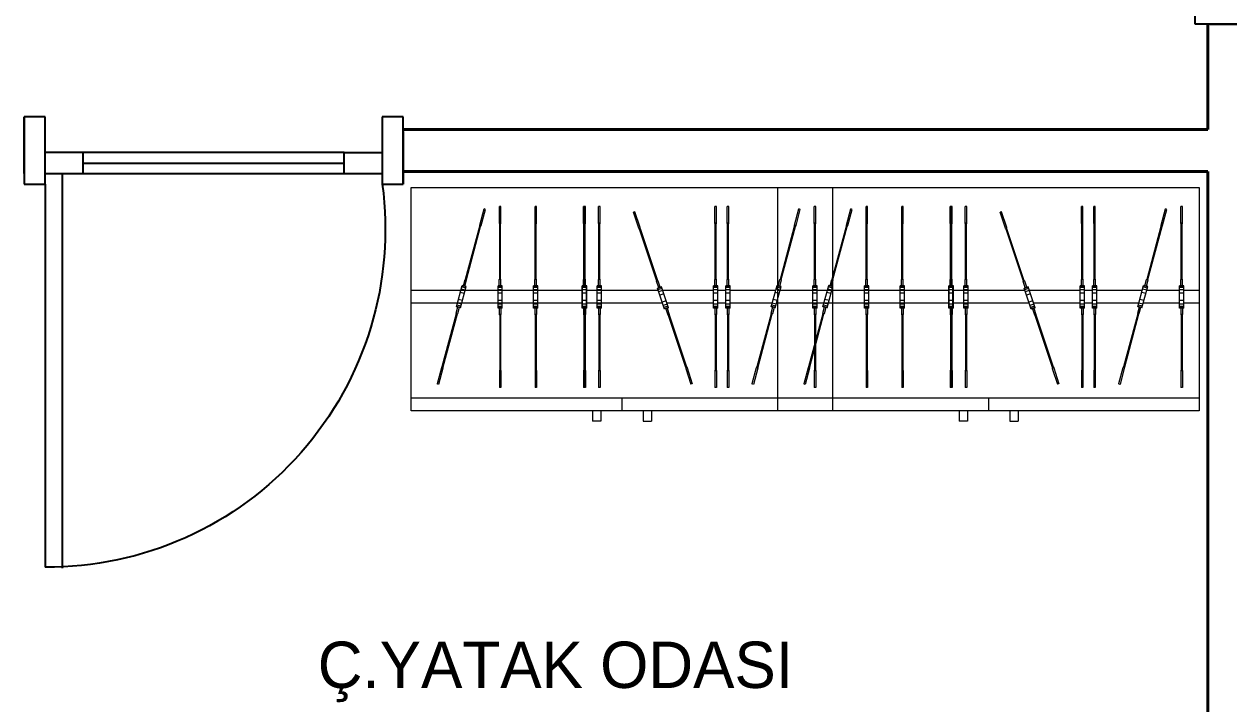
# Model space of a CAD drawing. Header units: millimetres. Extents: x 27 to 3754, y 31 to 1224.
# Drawn here: x 2783.8 to 3069.7, y 451.6 to 613 of the extents above; entities that cross this region are included whole.
import ezdxf

# ---------------------------------------------------------------- set-up
doc = ezdxf.new("R2010")
doc.units = ezdxf.units.MM
for name, color, linetype, lineweight in [('duvar_40', 255, 'Continuous', 40), ('forniture', 253, 'Continuous', 9), ('S_KAPI_25', 144, 'Continuous', 25), ('yazı', 255, 'Continuous', 20)]:
    doc.layers.add(name, color=color, linetype=linetype, lineweight=lineweight)
doc.styles.get("Standard").update_dxf_attribs({"font": 'EtrFont'})

# ---------------------------------------------------------------- blocks, each defined once
blk = doc.blocks.new('dolap6')
at = {"layer": 'forniture'}
for p, q in [((707502.678039, 292791.852257), (707502.678039, 292738.852257)), ((707602.678039, 292791.852257), (707502.678039, 292791.852257)), ((707602.678039, 292738.852257), (707602.678039, 292791.852257)), ((707506.695659, 292787.360273), (707507.036229, 292787.360273)), ((707506.695659, 292783.418427), (707506.695659, 292787.360273)), ((707507.036229, 292783.418427), (707507.036229, 292787.360273)), ((707527.354844, 292787.360273), (707527.695414, 292787.360273)), ((707527.354844, 292783.418427), (707527.354844, 292787.360273)), ((707527.695413, 292783.418427), (707527.695413, 292787.360273)), ((707530.286391, 292787.360273), (707530.626961, 292787.360273)), ((707530.286391, 292783.418427), (707530.286391, 292787.360273)), ((707530.626961, 292783.418427), (707530.626961, 292787.360273)), ((707557.881583, 292787.360273), (707558.222153, 292787.360273)), ((707557.881583, 292783.418427), (707557.881583, 292787.360273)), ((707558.222153, 292783.418427), (707558.222153, 292787.360273)), ((707561.371596, 292787.360273), (707561.712166, 292787.360273)), ((707561.371596, 292783.418427), (707561.371596, 292787.360273)), ((707561.464372, 292787.360273), (707561.804942, 292787.360273)), ((707561.464372, 292783.418427), (707561.464372, 292787.360273)), ((707561.712166, 292783.418427), (707561.712166, 292787.360273)), ((707561.804942, 292783.418427), (707561.804942, 292787.360273)), ((707572.97526, 292787.360273), (707573.315829, 292787.360273)), ((707572.97526, 292783.418427), (707572.97526, 292787.360273)), ((707573.31583, 292783.418427), (707573.31583, 292787.360273)), ((707581.434974, 292787.360273), (707581.775544, 292787.360273)), ((707581.434974, 292783.418427), (707581.434974, 292787.360273)), ((707581.775544, 292783.418427), (707581.775544, 292787.360273)), ((707510.350441, 292786.659807), (707510.679374, 292786.748075)), ((707511.372082, 292782.852656), (707510.350441, 292786.659807)), ((707511.701015, 292782.940924), (707510.679374, 292786.748075)), ((707548.344636, 292782.336161), (707549.591157, 292786.075724)), ((707548.667729, 292782.228463), (707549.91425, 292785.968026)), ((707549.591157, 292786.075724), (707549.91425, 292785.968026)), ((707585.089757, 292786.659807), (707585.418689, 292786.748075)), ((707586.111397, 292782.852656), (707585.089757, 292786.659807)), ((707586.44033, 292782.940924), (707585.418689, 292786.748075)), ((707506.695659, 292783.418427), (707507.036229, 292783.418427)), ((707506.764545, 292783.142563), (707506.695659, 292783.418427)), ((707506.764545, 292783.142563), (707506.967343, 292783.142563)), ((707506.764545, 292770.135557), (707506.764545, 292783.142563)), ((707506.967343, 292783.142563), (707506.848394, 292783.142563)), ((707506.967343, 292783.142563), (707507.036229, 292783.418427)), ((707506.967343, 292770.135557), (707506.967343, 292783.142563)), ((707511.372082, 292782.852656), (707511.701015, 292782.940924)), ((707511.510112, 292782.604072), (707511.372082, 292782.852656)), ((707511.510112, 292782.604072), (707511.705981, 292782.656632)), ((707514.881245, 292770.041522), (707511.510112, 292782.604072)), ((707511.705981, 292782.656632), (707511.591096, 292782.625803)), ((707511.70598, 292782.656632), (707511.701015, 292782.940924)), ((707515.077114, 292770.094083), (707511.70598, 292782.656632)), ((707527.354844, 292783.418427), (707527.695414, 292783.418427)), ((707527.423729, 292783.142563), (707527.354844, 292783.418427)), ((707527.423729, 292770.135557), (707527.423729, 292783.142563)), ((707527.42373, 292783.142563), (707527.626528, 292783.142563)), ((707527.626528, 292783.142563), (707527.507579, 292783.142563)), ((707527.626528, 292783.142563), (707527.695413, 292783.418427)), ((707527.626528, 292770.135557), (707527.626528, 292783.142563)), ((707530.286391, 292783.418427), (707530.626961, 292783.418427)), ((707530.355277, 292783.142563), (707530.286391, 292783.418427)), ((707530.355277, 292783.142563), (707530.558075, 292783.142563)), ((707530.355277, 292770.135557), (707530.355277, 292783.142563)), ((707530.558075, 292783.142563), (707530.439126, 292783.142563)), ((707530.558075, 292783.142563), (707530.626961, 292783.418427)), ((707530.558075, 292770.135557), (707530.558075, 292783.142563)), ((707544.209574, 292769.71314), (707548.322751, 292782.052669)), ((707544.401965, 292769.64901), (707548.515142, 292781.988539)), ((707548.322751, 292782.052669), (707548.344636, 292782.336161)), ((707548.322751, 292782.052669), (707548.515142, 292781.988539)), ((707548.344636, 292782.33616), (707548.667729, 292782.228463)), ((707548.515142, 292781.988539), (707548.402297, 292782.026154)), ((707548.515142, 292781.988539), (707548.667729, 292782.228463)), ((707557.881583, 292783.418427), (707558.222153, 292783.418427)), ((707557.950469, 292783.142563), (707557.881583, 292783.418427)), ((707557.950469, 292783.142563), (707558.153267, 292783.142563)), ((707557.950469, 292770.135557), (707557.950469, 292783.142563)), ((707558.153267, 292783.142563), (707558.034318, 292783.142563)), ((707558.153267, 292783.142563), (707558.222153, 292783.418427)), ((707558.153267, 292770.135557), (707558.153267, 292783.142563)), ((707561.371596, 292783.418427), (707561.712166, 292783.418427)), ((707561.440482, 292783.142563), (707561.371596, 292783.418427)), ((707561.440482, 292783.142563), (707561.64328, 292783.142563)), ((707561.440482, 292770.135557), (707561.440482, 292783.142563)), ((707561.464372, 292783.418427), (707561.804942, 292783.418427)), ((707561.533258, 292783.142563), (707561.464372, 292783.418427)), ((707561.64328, 292783.142563), (707561.524331, 292783.142563)), ((707561.533258, 292783.142563), (707561.736056, 292783.142563)), ((707561.533258, 292770.135557), (707561.533258, 292783.142563)), ((707561.736056, 292783.142563), (707561.617107, 292783.142563)), ((707561.64328, 292783.142563), (707561.712166, 292783.418427)), ((707561.64328, 292770.135557), (707561.64328, 292783.142563)), ((707561.736056, 292783.142563), (707561.804942, 292783.418427)), ((707561.736056, 292770.135557), (707561.736056, 292783.142563)), ((707572.97526, 292783.418427), (707573.31583, 292783.418427)), ((707573.044146, 292783.142563), (707572.97526, 292783.418427)), ((707573.044146, 292783.142563), (707573.246944, 292783.142563)), ((707573.044146, 292770.135557), (707573.044146, 292783.142563)), ((707573.246944, 292783.142563), (707573.127995, 292783.142563)), ((707573.246944, 292783.142563), (707573.31583, 292783.418427)), ((707573.246944, 292770.135557), (707573.246944, 292783.142563)), ((707581.434974, 292783.418427), (707581.775544, 292783.418427)), ((707581.50386, 292783.142563), (707581.434974, 292783.418427)), ((707581.50386, 292783.142563), (707581.706658, 292783.142563)), ((707581.50386, 292770.135557), (707581.50386, 292783.142563)), ((707581.706658, 292783.142563), (707581.587709, 292783.142563)), ((707581.706658, 292783.142563), (707581.775544, 292783.418427)), ((707581.706658, 292770.135557), (707581.706658, 292783.142563)), ((707586.111397, 292782.852656), (707586.44033, 292782.940924)), ((707586.249427, 292782.604072), (707586.111397, 292782.852656)), ((707586.249427, 292782.604072), (707586.445296, 292782.656632)), ((707589.620561, 292770.041522), (707586.249427, 292782.604072)), ((707586.445296, 292782.656632), (707586.330411, 292782.625803)), ((707586.445296, 292782.656632), (707586.44033, 292782.940924)), ((707589.816429, 292770.094083), (707586.445296, 292782.656632)), ((707506.680627, 292770.033541), (707506.764545, 292770.135557)), ((707506.680627, 292770.033541), (707507.051261, 292770.033541)), ((707506.680627, 292768.508306), (707506.680627, 292770.033541)), ((707506.764545, 292770.135557), (707506.967343, 292770.135557)), ((707507.051261, 292770.033541), (707506.967343, 292770.135557)), ((707507.051261, 292768.508306), (707507.051261, 292770.033541)), ((707514.826635, 292769.921242), (707514.881245, 292770.041522)), ((707514.826635, 292769.921242), (707515.184605, 292770.017302)), ((707514.881245, 292770.041522), (707515.077114, 292770.094083)), ((707515.184605, 292770.017302), (707515.077114, 292770.094083)), ((707515.579912, 292768.544185), (707515.184605, 292770.017302)), ((707527.339811, 292770.033541), (707527.423729, 292770.135557)), ((707527.339811, 292770.033541), (707527.710446, 292770.033541)), ((707527.339811, 292768.508306), (707527.339811, 292770.033541)), ((707527.42373, 292770.135557), (707527.626528, 292770.135557)), ((707527.710446, 292770.033541), (707527.626528, 292770.135557)), ((707527.710446, 292768.508306), (707527.710446, 292770.033541)), ((707530.271359, 292770.033541), (707530.355277, 292770.135557)), ((707530.271359, 292770.033541), (707530.641993, 292770.033541)), ((707530.271359, 292768.508306), (707530.271359, 292770.033541)), ((707530.355277, 292770.135557), (707530.558075, 292770.135557)), ((707530.641993, 292770.033541), (707530.558075, 292770.135557)), ((707530.641993, 292768.508306), (707530.641993, 292770.033541)), ((707557.866551, 292770.033541), (707557.950469, 292770.135557)), ((707557.866551, 292770.033541), (707558.237185, 292770.033541)), ((707557.866551, 292768.508306), (707557.866551, 292770.033541)), ((707557.950469, 292770.135557), (707558.153267, 292770.135557)), ((707558.237185, 292770.033541), (707558.153267, 292770.135557)), ((707558.237185, 292768.508306), (707558.237185, 292770.033541)), ((707561.356564, 292770.033541), (707561.440482, 292770.135557)), ((707561.356564, 292770.033541), (707561.727198, 292770.033541)), ((707561.356564, 292768.508306), (707561.356564, 292770.033541)), ((707561.440482, 292770.135557), (707561.64328, 292770.135557)), ((707561.44934, 292770.033541), (707561.533258, 292770.135557)), ((707561.44934, 292770.033541), (707561.819974, 292770.033541)), ((707561.44934, 292768.508306), (707561.44934, 292770.033541)), ((707561.533258, 292770.135557), (707561.736056, 292770.135557)), ((707561.727198, 292770.033541), (707561.64328, 292770.135557)), ((707561.727198, 292768.508306), (707561.727198, 292770.033541)), ((707561.819974, 292770.033541), (707561.736056, 292770.135557)), ((707561.819974, 292768.508306), (707561.819974, 292770.033541)), ((707572.960227, 292770.033541), (707573.044146, 292770.135557)), ((707572.960227, 292770.033541), (707573.330862, 292770.033541)), ((707572.960227, 292768.508306), (707572.960227, 292770.033541)), ((707573.044146, 292770.135557), (707573.246944, 292770.135557)), ((707573.330862, 292770.033541), (707573.246944, 292770.135557)), ((707573.330862, 292768.508306), (707573.330862, 292770.033541)), ((707581.419942, 292770.033541), (707581.50386, 292770.135557)), ((707581.419942, 292770.033541), (707581.790576, 292770.033541)), ((707581.419942, 292768.508306), (707581.419942, 292770.033541)), ((707581.50386, 292770.135557), (707581.706658, 292770.135557)), ((707581.790576, 292770.033541), (707581.706658, 292770.135557)), ((707581.790576, 292768.508306), (707581.790576, 292770.033541)), ((707589.56595, 292769.921242), (707589.620561, 292770.041522)), ((707589.565951, 292769.921242), (707589.92392, 292770.017302)), ((707589.620561, 292770.041522), (707589.816429, 292770.094083)), ((707589.92392, 292770.017302), (707589.816429, 292770.094083)), ((707590.319228, 292768.544185), (707589.92392, 292770.017302)), ((707502.678039, 292767.360273), (707506.365944, 292767.360273)), ((707506.365944, 292763.21224), (707506.365944, 292768.508306)), ((707506.365944, 292768.508306), (707507.365944, 292768.508306)), ((707506.365944, 292768.508306), (707507.365944, 292768.508306)), ((707506.365944, 292768.401323), (707507.365944, 292768.401323)), ((707506.365944, 292768.103043), (707507.365944, 292768.103043)), ((707506.365944, 292767.590669), (707507.365944, 292767.590669)), ((707507.365944, 292763.21224), (707507.365944, 292768.508306)), ((707507.365944, 292767.360273), (707515.188049, 292767.360273)), ((707515.221943, 292768.448124), (707514.826635, 292769.921242)), ((707514.918013, 292768.366566), (707515.883842, 292768.625744)), ((707514.918013, 292768.366566), (707515.883842, 292768.625744)), ((707516.290638, 292763.251469), (707514.918013, 292768.366566)), ((707514.945741, 292768.263238), (707515.91157, 292768.522416)), ((707515.023048, 292767.975151), (707515.988878, 292768.234329)), ((707515.155844, 292767.480285), (707516.121674, 292767.739463)), ((707517.256468, 292763.510647), (707515.883842, 292768.625744)), ((707516.223429, 292767.360273), (707527.025129, 292767.360273)), ((707527.025129, 292768.508306), (707528.025129, 292768.508306)), ((707527.025129, 292768.508306), (707528.025129, 292768.508306)), ((707527.025129, 292763.21224), (707527.025129, 292768.508306)), ((707527.025129, 292768.401323), (707528.025129, 292768.401323)), ((707527.025129, 292768.103043), (707528.025129, 292768.103043)), ((707527.025129, 292767.590669), (707528.025129, 292767.590669)), ((707528.025129, 292763.21224), (707528.025129, 292768.508306)), ((707528.025129, 292767.360273), (707529.956676, 292767.360273)), ((707529.956676, 292763.21224), (707529.956676, 292768.508306)), ((707529.956676, 292768.508306), (707530.956676, 292768.508306)), ((707529.956676, 292768.508306), (707530.956676, 292768.508306)), ((707529.956676, 292768.401323), (707530.956676, 292768.401323)), ((707529.956676, 292768.103043), (707530.956676, 292768.103043)), ((707529.956676, 292767.590669), (707530.956676, 292767.590669)), ((707530.956676, 292763.21224), (707530.956676, 292768.508306)), ((707530.956676, 292767.360273), (707543.005123, 292767.360273)), ((707541.642083, 292763.271153), (707543.316846, 292768.295442)), ((707542.590766, 292762.954926), (707544.265529, 292767.979215)), ((707543.026664, 292767.424896), (707543.975347, 292767.108668)), ((707543.188691, 292767.910976), (707544.137374, 292767.594748)), ((707543.283015, 292768.193949), (707544.231698, 292767.877721)), ((707543.316846, 292768.295442), (707544.265529, 292767.979215)), ((707543.316846, 292768.295442), (707544.265529, 292767.979215)), ((707543.61538, 292768.195931), (707544.097702, 292769.642896)), ((707543.966995, 292768.078726), (707544.449317, 292769.525691)), ((707544.059216, 292767.360273), (707557.551868, 292767.360273)), ((707544.097702, 292769.642896), (707544.209574, 292769.71314)), ((707544.097702, 292769.642896), (707544.449317, 292769.525691)), ((707544.209574, 292769.71314), (707544.401965, 292769.64901)), ((707544.449317, 292769.525691), (707544.401965, 292769.64901)), ((707557.446752, 292767.360273), (707561.134657, 292767.360273)), ((707557.551868, 292768.508306), (707558.551868, 292768.508306)), ((707557.551868, 292768.508306), (707558.551868, 292768.508306)), ((707557.551868, 292763.21224), (707557.551868, 292768.508306)), ((707557.551868, 292768.401323), (707558.551868, 292768.401323)), ((707557.551868, 292768.103043), (707558.551868, 292768.103043)), ((707557.551868, 292767.590669), (707558.551868, 292767.590669)), ((707558.551868, 292763.21224), (707558.551868, 292768.508306)), ((707558.551868, 292767.360273), (707561.041881, 292767.360273)), ((707561.041881, 292768.508306), (707562.041881, 292768.508306)), ((707561.041881, 292768.508306), (707562.041881, 292768.508306)), ((707561.041881, 292763.21224), (707561.041881, 292768.508306)), ((707561.041881, 292768.401323), (707562.041881, 292768.401323)), ((707561.041881, 292768.103043), (707562.041881, 292768.103043)), ((707561.041881, 292767.590669), (707562.041881, 292767.590669)), ((707561.134657, 292763.21224), (707561.134657, 292768.508306)), ((707561.134657, 292768.508306), (707562.134657, 292768.508306)), ((707561.134657, 292768.508306), (707562.134657, 292768.508306)), ((707561.134657, 292768.401323), (707562.134657, 292768.401323)), ((707561.134657, 292768.103043), (707562.134657, 292768.103043)), ((707561.134657, 292767.590669), (707562.134657, 292767.590669)), ((707562.041881, 292763.21224), (707562.041881, 292768.508306)), ((707562.041881, 292767.360273), (707602.678039, 292767.360273)), ((707562.134657, 292763.21224), (707562.134657, 292768.508306)), ((707562.134657, 292767.360273), (707569.956763, 292767.360273)), ((707568.957639, 292767.360273), (707572.645544, 292767.360273)), ((707572.645545, 292763.21224), (707572.645545, 292768.508306)), ((707572.645545, 292768.508306), (707573.645545, 292768.508306)), ((707572.645545, 292768.508306), (707573.645545, 292768.508306)), ((707572.645545, 292768.401323), (707573.645545, 292768.401323)), ((707572.645545, 292768.103043), (707573.645545, 292768.103043)), ((707572.645545, 292767.590669), (707573.645545, 292767.590669)), ((707573.645544, 292767.360273), (707581.46765, 292767.360273)), ((707573.645545, 292763.21224), (707573.645545, 292768.508306)), ((707577.417354, 292767.360273), (707581.105259, 292767.360273)), ((707581.105259, 292763.21224), (707581.105259, 292768.508306)), ((707581.105259, 292768.508306), (707582.105259, 292768.508306)), ((707581.105259, 292768.508306), (707582.105259, 292768.508306)), ((707581.105259, 292768.401323), (707582.105259, 292768.401323)), ((707581.105259, 292768.103043), (707582.105259, 292768.103043)), ((707581.105259, 292767.590669), (707582.105259, 292767.590669)), ((707582.105259, 292763.21224), (707582.105259, 292768.508306)), ((707582.105259, 292767.360273), (707589.927365, 292767.360273)), ((707589.961258, 292768.448124), (707589.56595, 292769.921242)), ((707589.657328, 292768.366566), (707590.623158, 292768.625744)), ((707589.657328, 292768.366566), (707590.623158, 292768.625744)), ((707591.029953, 292763.251469), (707589.657328, 292768.366566)), ((707589.685056, 292768.263238), (707590.650886, 292768.522416)), ((707589.762364, 292767.975151), (707590.728193, 292768.234329)), ((707589.89516, 292767.480285), (707590.860989, 292767.739463)), ((707591.995783, 292763.510647), (707590.623158, 292768.625744)), ((707502.678039, 292764.360273), (707506.365944, 292764.360273)), ((707506.365944, 292766.75275), (707507.365944, 292766.75275)), ((707506.365944, 292765.019701), (707507.365944, 292765.019701)), ((707507.365944, 292764.360273), (707515.993093, 292764.360273)), ((707515.373015, 292766.670998), (707516.338844, 292766.930176)), ((707515.822184, 292764.997168), (707516.788013, 292765.256346)), ((707516.052807, 292764.13775), (707517.018636, 292764.396928)), ((707517.028472, 292764.360273), (707527.025129, 292764.360273)), ((707527.025129, 292766.75275), (707528.025129, 292766.75275)), ((707527.025129, 292765.019701), (707528.025129, 292765.019701)), ((707528.025129, 292764.360273), (707529.956676, 292764.360273)), ((707529.956676, 292766.75275), (707530.956676, 292766.75275)), ((707529.956676, 292765.019701), (707530.956676, 292765.019701)), ((707530.956676, 292764.360273), (707542.005123, 292764.360273)), ((707542.213652, 292764.985861), (707543.162336, 292764.669634)), ((707542.761691, 292766.629976), (707543.710374, 292766.313748)), ((707543.059215, 292764.360273), (707557.551868, 292764.360273)), ((707557.446752, 292764.360273), (707561.134657, 292764.360273)), ((707557.551868, 292766.75275), (707558.551868, 292766.75275)), ((707557.551868, 292765.019701), (707558.551868, 292765.019701)), ((707558.551868, 292764.360273), (707561.041881, 292764.360273)), ((707561.041881, 292766.75275), (707562.041881, 292766.75275)), ((707561.041881, 292765.019701), (707562.041881, 292765.019701)), ((707561.134657, 292766.75275), (707562.134657, 292766.75275)), ((707561.134657, 292765.019701), (707562.134657, 292765.019701)), ((707562.041881, 292764.360273), (707602.678039, 292764.360273)), ((707562.134657, 292764.360273), (707570.761806, 292764.360273)), ((707568.957639, 292764.360273), (707572.645544, 292764.360273)), ((707572.645545, 292766.75275), (707573.645545, 292766.75275)), ((707572.645545, 292765.019701), (707573.645545, 292765.019701)), ((707573.645544, 292764.360273), (707582.272694, 292764.360273)), ((707577.417354, 292764.360273), (707581.105259, 292764.360273)), ((707581.105259, 292766.75275), (707582.105259, 292766.75275)), ((707581.105259, 292765.019701), (707582.105259, 292765.019701)), ((707582.105259, 292764.360273), (707590.732408, 292764.360273)), ((707590.11233, 292766.670998), (707591.07816, 292766.930176)), ((707590.561499, 292764.997168), (707591.527328, 292765.256346)), ((707590.792122, 292764.13775), (707591.757952, 292764.396928)), ((707506.365944, 292764.129877), (707507.365944, 292764.129877)), ((707506.365944, 292763.617503), (707507.365944, 292763.617503)), ((707506.365944, 292763.319223), (707507.365944, 292763.319223)), ((707506.365944, 292763.21224), (707507.365944, 292763.21224)), ((707506.680627, 292763.21224), (707506.680627, 292761.687005)), ((707506.680627, 292761.687005), (707507.051261, 292761.687005)), ((707506.680627, 292761.687005), (707506.764545, 292761.584989)), ((707506.764545, 292761.584989), (707506.967343, 292761.584989)), ((707506.764545, 292761.584989), (707506.764545, 292748.577983)), ((707507.051261, 292761.687005), (707506.967343, 292761.584989)), ((707506.967343, 292761.584989), (707506.967343, 292748.577983)), ((707507.051261, 292763.21224), (707507.051261, 292761.687005)), ((707516.185603, 292763.642884), (707517.151432, 292763.902062)), ((707516.26291, 292763.354797), (707517.22874, 292763.613975)), ((707516.290638, 292763.251469), (707517.256468, 292763.510647)), ((707516.594568, 292763.333028), (707516.989876, 292761.859911)), ((707516.952538, 292763.429088), (707517.347845, 292761.955971)), ((707516.989876, 292761.859911), (707517.347845, 292761.955971)), ((707516.989876, 292761.859911), (707517.097367, 292761.78313)), ((707517.097367, 292761.78313), (707517.293235, 292761.835691)), ((707517.097367, 292761.78313), (707520.4685, 292749.22058)), ((707517.347845, 292761.955971), (707517.293235, 292761.835691)), ((707517.293235, 292761.835691), (707520.664368, 292749.273141)), ((707527.025129, 292764.129877), (707528.025129, 292764.129877)), ((707527.025129, 292763.617503), (707528.025129, 292763.617503)), ((707527.025129, 292763.319223), (707528.025129, 292763.319223)), ((707527.025129, 292763.21224), (707528.025129, 292763.21224)), ((707527.339811, 292763.21224), (707527.339811, 292761.687005)), ((707527.339811, 292761.687005), (707527.710446, 292761.687005)), ((707527.339811, 292761.687005), (707527.423729, 292761.584989)), ((707527.423729, 292761.584989), (707527.423729, 292748.577983)), ((707527.42373, 292761.584989), (707527.626528, 292761.584989)), ((707527.710446, 292761.687005), (707527.626528, 292761.584989)), ((707527.626528, 292761.584989), (707527.626528, 292748.577983)), ((707527.710446, 292763.21224), (707527.710446, 292761.687005)), ((707529.956676, 292764.129877), (707530.956676, 292764.129877)), ((707529.956676, 292763.617503), (707530.956676, 292763.617503)), ((707529.956676, 292763.319223), (707530.956676, 292763.319223)), ((707529.956676, 292763.21224), (707530.956676, 292763.21224)), ((707530.271359, 292763.21224), (707530.271359, 292761.687005)), ((707530.271359, 292761.687005), (707530.641993, 292761.687005)), ((707530.271359, 292761.687005), (707530.355277, 292761.584989)), ((707530.355277, 292761.584989), (707530.558075, 292761.584989)), ((707530.355277, 292761.584989), (707530.355277, 292748.577983)), ((707530.641993, 292761.687005), (707530.558075, 292761.584989)), ((707530.558075, 292761.584989), (707530.558075, 292748.577983)), ((707530.641993, 292763.21224), (707530.641993, 292761.687005)), ((707541.505647, 292761.601358), (707537.392471, 292749.261829)), ((707541.698038, 292761.537228), (707537.584862, 292749.197699)), ((707541.940617, 292763.171642), (707541.458296, 292761.724677)), ((707541.458296, 292761.724677), (707541.80991, 292761.607472)), ((707541.458296, 292761.724677), (707541.505647, 292761.601358)), ((707541.505647, 292761.601358), (707541.698038, 292761.537228)), ((707541.642083, 292763.271153), (707542.590766, 292762.954926)), ((707541.675914, 292763.372647), (707542.624597, 292763.056419)), ((707541.80991, 292761.607472), (707541.698038, 292761.537228)), ((707541.770238, 292763.65562), (707542.718922, 292763.339392)), ((707542.292232, 292763.054437), (707541.80991, 292761.607472)), ((707541.932265, 292764.1417), (707542.880949, 292763.825472)), ((707557.551868, 292764.129877), (707558.551868, 292764.129877)), ((707557.551868, 292763.617503), (707558.551868, 292763.617503)), ((707557.551868, 292763.319223), (707558.551868, 292763.319223)), ((707557.551868, 292763.21224), (707558.551868, 292763.21224)), ((707557.866551, 292763.21224), (707557.866551, 292761.687005)), ((707557.866551, 292761.687005), (707558.237185, 292761.687005)), ((707557.866551, 292761.687005), (707557.950469, 292761.584989)), ((707557.950469, 292761.584989), (707558.153267, 292761.584989)), ((707557.950469, 292761.584989), (707557.950469, 292748.577983)), ((707558.237185, 292761.687005), (707558.153267, 292761.584989)), ((707558.153267, 292761.584989), (707558.153267, 292748.577983)), ((707558.237185, 292763.21224), (707558.237185, 292761.687005)), ((707561.041881, 292764.129877), (707562.041881, 292764.129877)), ((707561.041881, 292763.617503), (707562.041881, 292763.617503)), ((707561.041881, 292763.319223), (707562.041881, 292763.319223)), ((707561.041881, 292763.21224), (707562.041881, 292763.21224)), ((707561.134657, 292764.129877), (707562.134657, 292764.129877)), ((707561.134657, 292763.617503), (707562.134657, 292763.617503)), ((707561.134657, 292763.319223), (707562.134657, 292763.319223)), ((707561.134657, 292763.21224), (707562.134657, 292763.21224)), ((707561.356564, 292763.21224), (707561.356564, 292761.687005)), ((707561.356564, 292761.687005), (707561.727198, 292761.687005)), ((707561.356564, 292761.687005), (707561.440482, 292761.584989)), ((707561.440482, 292761.584989), (707561.64328, 292761.584989)), ((707561.440482, 292761.584989), (707561.440482, 292748.577983)), ((707561.44934, 292763.21224), (707561.44934, 292761.687005)), ((707561.44934, 292761.687005), (707561.819974, 292761.687005)), ((707561.44934, 292761.687005), (707561.533258, 292761.584989)), ((707561.533258, 292761.584989), (707561.736056, 292761.584989)), ((707561.533258, 292761.584989), (707561.533258, 292748.577983)), ((707561.727198, 292761.687005), (707561.64328, 292761.584989)), ((707561.64328, 292761.584989), (707561.64328, 292748.577983)), ((707561.727198, 292763.21224), (707561.727198, 292761.687005)), ((707561.819974, 292761.687005), (707561.736056, 292761.584989)), ((707561.736056, 292761.584989), (707561.736056, 292748.577983)), ((707561.819974, 292763.21224), (707561.819974, 292761.687005)), ((707572.645545, 292764.129877), (707573.645545, 292764.129877)), ((707572.645545, 292763.617503), (707573.645545, 292763.617503)), ((707572.645545, 292763.319223), (707573.645545, 292763.319223)), ((707572.645545, 292763.21224), (707573.645545, 292763.21224)), ((707572.960227, 292763.21224), (707572.960227, 292761.687005)), ((707572.960227, 292761.687005), (707573.330862, 292761.687005)), ((707572.960227, 292761.687005), (707573.044146, 292761.584989)), ((707573.044146, 292761.584989), (707573.246944, 292761.584989)), ((707573.044146, 292761.584989), (707573.044146, 292748.577983)), ((707573.330862, 292761.687005), (707573.246944, 292761.584989)), ((707573.246944, 292761.584989), (707573.246944, 292748.577983)), ((707573.330862, 292763.21224), (707573.330862, 292761.687005)), ((707581.105259, 292764.129877), (707582.105259, 292764.129877)), ((707581.105259, 292763.617503), (707582.105259, 292763.617503)), ((707581.105259, 292763.319223), (707582.105259, 292763.319223)), ((707581.105259, 292763.21224), (707582.105259, 292763.21224)), ((707581.419942, 292763.21224), (707581.419942, 292761.687005)), ((707581.419942, 292761.687005), (707581.790576, 292761.687005)), ((707581.419942, 292761.687005), (707581.50386, 292761.584989)), ((707581.50386, 292761.584989), (707581.706658, 292761.584989)), ((707581.50386, 292761.584989), (707581.50386, 292748.577983)), ((707581.790576, 292761.687005), (707581.706658, 292761.584989)), ((707581.706658, 292761.584989), (707581.706658, 292748.577983)), ((707581.790576, 292763.21224), (707581.790576, 292761.687005)), ((707590.924918, 292763.642884), (707591.890748, 292763.902062)), ((707591.002226, 292763.354797), (707591.968055, 292763.613975)), ((707591.029953, 292763.251469), (707591.995783, 292763.510647)), ((707591.333883, 292763.333028), (707591.729191, 292761.859911)), ((707591.691853, 292763.429088), (707592.087161, 292761.955971)), ((707591.729191, 292761.859911), (707592.087161, 292761.955971)), ((707591.729191, 292761.859911), (707591.836682, 292761.78313)), ((707591.836682, 292761.78313), (707592.032551, 292761.835691)), ((707591.836682, 292761.78313), (707595.207815, 292749.22058)), ((707592.087161, 292761.955971), (707592.032551, 292761.835691)), ((707592.032551, 292761.835691), (707595.403684, 292749.273141)), ((707506.764545, 292748.577983), (707506.695659, 292748.302119)), ((707506.695659, 292748.302119), (707507.036229, 292748.302119)), ((707506.695659, 292748.302119), (707506.695659, 292744.360273)), ((707506.764545, 292748.577983), (707506.967343, 292748.577983)), ((707506.967343, 292748.577983), (707506.848394, 292748.577983)), ((707506.967343, 292748.577983), (707507.036229, 292748.302119)), ((707507.036229, 292748.302119), (707507.036229, 292744.360273)), ((707520.4685, 292749.22058), (707520.664368, 292749.273141)), ((707520.4685, 292749.22058), (707520.473466, 292748.936289)), ((707520.473466, 292748.936289), (707520.802399, 292749.024557)), ((707520.473466, 292748.936289), (707521.495107, 292745.129138)), ((707520.664368, 292749.273141), (707520.549484, 292749.242312)), ((707520.664368, 292749.273141), (707520.802398, 292749.024557)), ((707520.802398, 292749.024557), (707521.824039, 292745.217406)), ((707527.423729, 292748.577983), (707527.354844, 292748.302119)), ((707527.354844, 292748.302119), (707527.695414, 292748.302119)), ((707527.354844, 292748.302119), (707527.354844, 292744.360273)), ((707527.42373, 292748.577983), (707527.626528, 292748.577983)), ((707527.626528, 292748.577983), (707527.507579, 292748.577983)), ((707527.626528, 292748.577983), (707527.695413, 292748.302119)), ((707527.695413, 292748.302119), (707527.695413, 292744.360273)), ((707530.355277, 292748.577983), (707530.286391, 292748.302119)), ((707530.286391, 292748.302119), (707530.626961, 292748.302119)), ((707530.286391, 292748.302119), (707530.286391, 292744.360273)), ((707530.355277, 292748.577983), (707530.558075, 292748.577983)), ((707530.558075, 292748.577983), (707530.439126, 292748.577983)), ((707530.558075, 292748.577983), (707530.626961, 292748.302119)), ((707530.626961, 292748.302119), (707530.626961, 292744.360273)), ((707537.239884, 292749.021905), (707535.993363, 292745.282342)), ((707537.562977, 292748.914208), (707536.316456, 292745.174644)), ((707537.392471, 292749.261829), (707537.239884, 292749.021905)), ((707537.239884, 292749.021905), (707537.562977, 292748.914208)), ((707537.392471, 292749.261829), (707537.584862, 292749.197699)), ((707537.584862, 292749.197699), (707537.472017, 292749.235314)), ((707537.584862, 292749.197699), (707537.562977, 292748.914208)), ((707557.950469, 292748.577983), (707557.881583, 292748.302119)), ((707557.881583, 292748.302119), (707558.222153, 292748.302119)), ((707557.881583, 292748.302119), (707557.881583, 292744.360273)), ((707557.950469, 292748.577983), (707558.153267, 292748.577983)), ((707558.153267, 292748.577983), (707558.034318, 292748.577983)), ((707558.153267, 292748.577983), (707558.222153, 292748.302119)), ((707558.222153, 292748.302119), (707558.222153, 292744.360273)), ((707561.440482, 292748.577983), (707561.371596, 292748.302119)), ((707561.371596, 292748.302119), (707561.712166, 292748.302119)), ((707561.371596, 292748.302119), (707561.371596, 292744.360273)), ((707561.440482, 292748.577983), (707561.64328, 292748.577983)), ((707561.533258, 292748.577983), (707561.464372, 292748.302119)), ((707561.464372, 292748.302119), (707561.804942, 292748.302119)), ((707561.464372, 292748.302119), (707561.464372, 292744.360273)), ((707561.64328, 292748.577983), (707561.524331, 292748.577983)), ((707561.533258, 292748.577983), (707561.736056, 292748.577983)), ((707561.736056, 292748.577983), (707561.617107, 292748.577983)), ((707561.64328, 292748.577983), (707561.712166, 292748.302119)), ((707561.712166, 292748.302119), (707561.712166, 292744.360273)), ((707561.736056, 292748.577983), (707561.804942, 292748.302119)), ((707561.804942, 292748.302119), (707561.804942, 292744.360273)), ((707573.044146, 292748.577983), (707572.97526, 292748.302119)), ((707572.97526, 292748.302119), (707573.31583, 292748.302119)), ((707572.97526, 292748.302119), (707572.97526, 292744.360273)), ((707573.044146, 292748.577983), (707573.246944, 292748.577983)), ((707573.246944, 292748.577983), (707573.127995, 292748.577983)), ((707573.246944, 292748.577983), (707573.31583, 292748.302119)), ((707573.31583, 292748.302119), (707573.31583, 292744.360273)), ((707581.50386, 292748.577983), (707581.434974, 292748.302119)), ((707581.434974, 292748.302119), (707581.775544, 292748.302119)), ((707581.434974, 292748.302119), (707581.434974, 292744.360273)), ((707581.50386, 292748.577983), (707581.706658, 292748.577983)), ((707581.706658, 292748.577983), (707581.587709, 292748.577983)), ((707581.706658, 292748.577983), (707581.775544, 292748.302119)), ((707581.775544, 292748.302119), (707581.775544, 292744.360273)), ((707595.207815, 292749.22058), (707595.403684, 292749.273141)), ((707595.207815, 292749.22058), (707595.212781, 292748.936289)), ((707595.212781, 292748.936289), (707595.541714, 292749.024557)), ((707595.212781, 292748.936289), (707596.234422, 292745.129138)), ((707595.403684, 292749.273141), (707595.288799, 292749.242312)), ((707595.403684, 292749.273141), (707595.541714, 292749.024557)), ((707595.541714, 292749.024557), (707596.563355, 292745.217406)), ((707506.695659, 292744.360273), (707507.036229, 292744.360273)), ((707521.495107, 292745.129138), (707521.824039, 292745.217406)), ((707527.354844, 292744.360273), (707527.695414, 292744.360273)), ((707530.286391, 292744.360273), (707530.626961, 292744.360273)), ((707535.993363, 292745.282342), (707536.316456, 292745.174644)), ((707557.881583, 292744.360273), (707558.222153, 292744.360273)), ((707561.371596, 292744.360273), (707561.712166, 292744.360273)), ((707561.464372, 292744.360273), (707561.804942, 292744.360273)), ((707572.97526, 292744.360273), (707573.31583, 292744.360273)), ((707581.434974, 292744.360273), (707581.775544, 292744.360273)), ((707596.234422, 292745.129138), (707596.563355, 292745.217406)), ((707502.678039, 292741.852257), (707602.678039, 292741.852257)), ((707552.678039, 292741.852257), (707552.678039, 292738.852257)), ((707502.678039, 292738.852257), (707602.678039, 292738.852257)), ((707545.678039, 292738.852257), (707545.678039, 292736.355811)), ((707547.678039, 292738.852257), (707547.678039, 292736.355811)), ((707557.678039, 292738.852257), (707557.678039, 292736.355811)), ((707559.678039, 292738.852257), (707559.678039, 292736.355811)), ((707547.678039, 292736.355811), (707545.678039, 292736.355811)), ((707557.678039, 292736.355811), (707559.678039, 292736.355811))]:
    blk.add_line(p, q, dxfattribs=at)
blk = doc.blocks.new('ıo')
at = {"layer": 'S_KAPI_25'}
for p, q in [((-14691.31085, 177.022359), (-14675.31085, 177.022359)), ((-14687.81085, 177.022359), (-14691.31085, 177.022359)), ((-14691.31085, 172.022359), (-14691.31085, 177.022359)), ((-14677.81085, 177.022359), (-14687.81085, 177.022359)), ((-14677.81085, 177.022359), (-14675.31085, 177.022359)), ((-14675.31085, 177.022359), (-14675.31085, 172.022359)), ((-14675.31085, 172.022359), (-14691.31085, 172.022359)), ((-14682.81085, 163.022359), (-14682.81085, 172.022359)), ((-14677.81085, 172.022359), (-14677.81085, 163.022359)), ((-14675.31085, 172.022359), (-14584.410389, 172.022359)), ((-14677.81085, 168.022359), (-14584.212815, 168.022359)), ((-14682.81085, 101.022359), (-14682.81085, 163.022359)), ((-14677.81085, 163.022359), (-14682.81085, 163.022359)), ((-14680.31085, 163.022359), (-14680.31085, 101.022359)), ((-14677.81085, 163.022359), (-14677.81085, 101.022359)), ((-14682.81085, 101.022359), (-14682.81085, 92.022359)), ((-14677.81085, 101.022359), (-14682.81085, 101.022359)), ((-14677.81085, 101.022359), (-14677.81085, 92.022359)), ((-14691.31085, 92.022359), (-14675.31085, 92.022359)), ((-14691.31085, 87.022359), (-14691.31085, 92.022359)), ((-14675.31085, 92.022359), (-14675.31085, 87.022359)), ((-14675.31085, 87.022359), (-14691.31085, 87.022359)), ((-14687.81085, 87.022359), (-14691.31085, 87.022359)), ((-14687.81085, 87.022359), (-14677.81085, 87.022359)), ((-14677.81085, 87.022359), (-14675.31085, 87.022359))]:
    blk.add_line(p, q, dxfattribs=at)
blk.add_arc((-14664.59261, 171.486784), 80.18401, 262.318249, 0.3827, dxfattribs=at)

msp = doc.modelspace()

# ---------------------------------------------------------------- linework, layer by layer
at = {"layer": 'duvar_40'}
for p, q in [((3064.73, 612.98), (3064.73, 588)), ((3064.73, 588), (2873.77, 588)), ((3064.73, 578), (2873.77, 578)), ((3064.73, 578), (3064.73, 255.04))]:
    msp.add_line(p, q, dxfattribs=at)

# ---------------------------------------------------------------- block references
at = {"layer": 'forniture', "color": 1, "xscale": -1}
for p in [(710478.36, -292217.64), (710565.38, -292217.64)]:
    msp.add_blockref('dolap6', p, dxfattribs=at)
at = {"layer": 'S_KAPI_25'}
msp.add_blockref('ıo', (17753.04, 525.96), dxfattribs=at)
at = {"layer": 'S_KAPI_25', "xscale": -1, "rotation": 90}
msp.add_blockref('ıo', (2960.8, -14100.32), dxfattribs=at)

# ---------------------------------------------------------------- texts
at = {"layer": 'yazı', "color": 40}
msp.add_text('Ç.YATAK ODASI', height=11.0004, rotation=360, dxfattribs=at).set_placement((2853.47, 455.43, 0.01))

doc.saveas('drawing.dxf')
